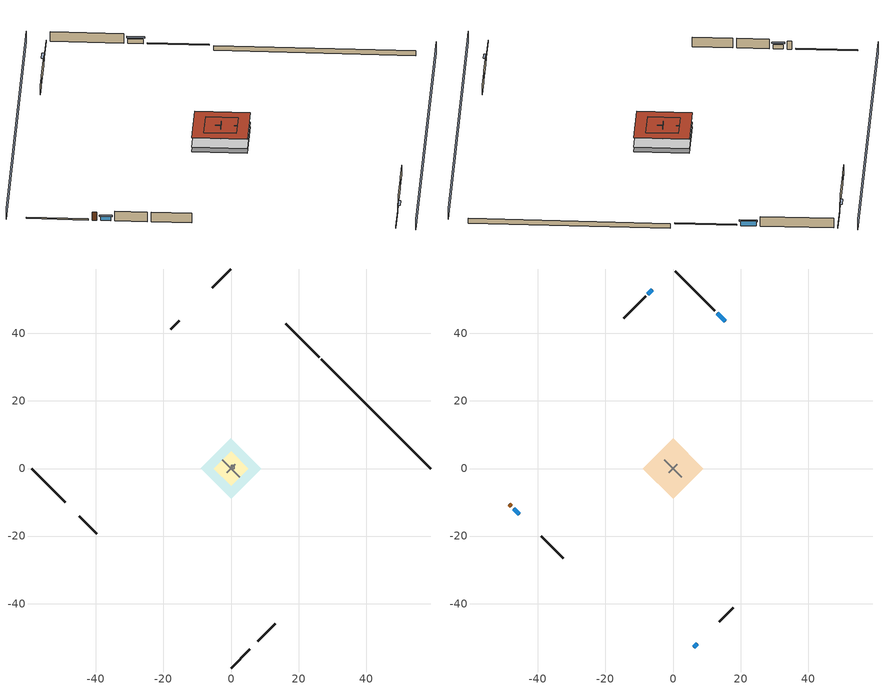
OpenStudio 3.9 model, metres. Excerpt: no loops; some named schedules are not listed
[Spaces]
garage 1
 floor foundation (Slab1 construction): -5.17,0 0,5.17 5.17,0 0,-5.17 z0
 wall outside (Wall1 construction): 7.86,-51.2 13.03,-46.02 z0.3:2.74
 wall outside (Wall2 construction): -44.87,-14.19 -39.7,-19.36 z0.3:2.74
 wall outside (Wall9 construction): -15.29,43.77 -17.88,41.18 z0.3:2.74
 wall to conditioned space 1 (Wall5 construction Reversed): 2.59,-2.59 -2.59,2.59 z0.3:2.74
 wall to conditioned space 1 (Wall6 construction Reversed): 1.29,1.29 -1.29,-1.29 z0.3:2.74
 roof outside (Roof1 construction): 0,5.17 -5.17,0 0,-5.17 5.17,0 z2.74
crawlspace - vented 1
 floor foundation (Slab2 construction): -8.88,0 0,8.88 8.88,0 0,-8.88 z-0.91
 wall outside (RimJoist1 construction): 26.07,32.99 16.14,42.92 z0.3:0.61
 wall outside (RimJoist2 construction): 0,-59.06 5.52,-53.54 z0.3:0.61
 wall outside (RimJoist3 construction): -59.06,0 -49.12,-9.94 z0.3:0.61
 wall outside (RimJoist4 construction): 0,59.06 -5.52,53.54 z0.3:0.61
 wall foundation (FoundationWall1 construction): 59.06,0 26.73,32.33 z-0.91:0.3
central ac and furnace airloop ret air space
 floor adiabatic (AdiabaticConst): 0,0 0,1 1,1 1,0 z0
 wall adiabatic (AdiabaticConst): 0,1 0,0 1,0 1,1 0,1 z0:1
 ceiling adiabatic (AdiabaticConst): 1,0 1,1 0,1 0,0 z1
conditioned space 1
 floor to crawlspace - vented 1 (Floor1 construction): -8.88,0 0,8.88 8.88,0 0,-8.88 z0.3
 wall outside (Wall3 construction): 12.38,46.67 0.66,58.4 z0.3:2.74
 wall outside (Wall4 construction): 13.69,-45.37 17.85,-41.21 z0.3:2.74
 wall outside (Wall7 construction): -39.04,-20.02 -32.56,-26.5 z0.3:2.74
 wall outside (Wall8 construction): -8.12,50.94 -14.63,44.43 z0.3:2.74
 wall outside (AdiabaticWallConstruction): 15.48,43.58 13.04,46.02 z0.3:1.46; 6.17,-52.88 7.21,-51.85 z0.3:1.28; -47.16,-11.9 -45.53,-13.53 z0.3:1.34; -6.17,52.88 -7.46,51.6 z0.3:1.52
 wall outside (AdiabaticWallConstruction 1): -48.47,-10.59 -47.82,-11.24 z0.3:2.34
 window (WindowConstruction): 15.48,43.58 13.04,46.02 z0.3:1.46
 window (WindowConstruction 1): 6.17,-52.88 7.2,-51.85 z0.3:1.28
 window (WindowConstruction 2): -47.16,-11.9 -45.53,-13.53 z0.3:1.34
 window (WindowConstruction 3): -6.17,52.88 -7.46,51.6 z0.3:1.52
 door (Door): -48.47,-10.59 -47.82,-11.24 z0.3:2.34
 roof outside (Roof2 construction): 0,8.88 -8.88,0 0,-8.88 8.88,0 z2.74
shading: -3.23,62.29 -62.29,3.23 / 3.23,-62.29 62.29,-3.23 z0:2.74; 12.83,46.23 15.7,43.36 16.13,43.79 13.26,46.66 z1.77; 7.42,-51.64 5.96,-53.1 6.39,-53.53 7.85,-52.07 z1.58; -45.31,-13.75 -47.38,-11.68 -47.81,-12.11 -45.74,-14.18 z1.65; -7.68,51.38 -5.96,53.1 -6.39,53.53 -8.11,51.81 z1.83
[Site]
Portland Intl Arpt_OR: Latitude {deg}=45.59; Longitude {deg}=-122.6; Time Zone {hr}=-8; Elevation {m}=33; Terrain=Suburbs; Keep Site Location Information=Yes
[Site:GroundTemperature:Shallow]
10.2558, 8.96328, 8.85977, 9.47314, 11.9355, 14.3863, 16.5111, 17.8571, 17.9714, 16.8767, 14.8061, 12.4304
[Site:WaterMainsTemperature]
Calculation Method=Schedule; Temperature Schedule=mains temperature schedule
[Building]
Building 1
[Material] Roughness=Rough
Name | Thickness {m} | Conductivity {W/m-K} | Density {kg/m3} | Specific Heat {J/kg-K} | Thermal Absorptance | Solar Absorptance | Visible Absorptance
asphalt or fiberglass shingles | 0.00635 | 0.162714 | 1121.4 | 1465.45 | 0.9 | 0.85 | 0.85
roof rigid ins | 0.00254769 | 0.029427 | 32.04 | 1214.23 | 0.9 | 0.7 | 0.7
osb sheathing 0.5 in. | 0.0127 | 0.115458 | 512.64 | 1214.23 | 0.9 | 0.6 | 0.6
roof rigid ins 1 | 0.103632 | 0.029427 | 32.04 | 1214.23 | 0.9 | 0.7 | 0.7
osb sheathing 0.75 in. | 0.01905 | 0.115458 | 512.64 | 1214.23 | 0.9 | 0.7 | 0.7
roof stud and cavity | 0.2032 | 0.161866 | 78.34581 | 1123.46 | 0.9 | 0.7 | 0.7
gypsum board | 0.0127 | 0.160291 | 801 | 837.4 | 0.9 | 0.6 | 0.6
wood siding | 0.0254 | 0.102417 | 544.68 | 1172.36 | 0.9 | 0.85 | 0.85
osb sheathing 0.5 in. 1 | 0.0127 | 0.115458 | 512.64 | 1214.23 | 0.9 | 0.7 | 0.7
wall stud and cavity | 0.1397 | 0.727959 | 139.0536 | 1170.24 | 0.9 | 0.6 | 0.6
wall stud and cavity 1 | 0.1397 | 0.550994 | 139.0536 | 1170.24 | 0.9 | 0.7 | 0.7
osb sheathing 0.5 in. 2; osb sheathing 0.5 in. 3 | 0.0127 | 0.115458 | 512.64 | 1214.23
wall stud and cavity 2 | 0.1397 | 0.335416 | 139.0536 | 1170.24 | 0.9 | 0.7 | 0.7
rim joist stud and cavity | 0.0508 | 0.178688 | 50.32683 | 1063.81 | 0.9 | 0.6 | 0.6
floor stud and cavity | 0.1397 | 0.923637 | 92.3553 | 1139.71 | 0.9 | 0.7 | 0.7
floor covering | 0.0127 | 0.0433444 | 54.468 | 1339.84 | 0.9 | 0.6 | 0.6
concrete 4.0 in. | 0.1016 | 1.803125 | 2242.8 | 837.4 | 0.9 | 0.7 | 0.7
concrete 8.0 in. | 0.2032 | 1.803125 | 2242.8 | 837.4 | 0.9 | 0.7 | 0.7
soil 0.5 in. | 0.0127 | 1.3848 | 1842.3 | 418.7 | 0.9 | 0.7 | 0.7
wood siding 1; wood siding 2 | 0.0254 | 0.102417 | 544.68 | 1172.36
wall rigid ins | 0.512978 | 0.029427 | 32.04 | 1214.23 | 0.9 | 0.7 | 0.7
wall stud and cavity 3 | 0.0889 | 0.380278 | 52.3479 | 1209.89 | 0.9 | 0.7 | 0.7
door material | 0.04445 | 0.0612267 | 512.64 | 1214.23 | 0.9 | 0.7 | 0.7
wall stud and cavity 4 | 0.0889 | 0.391764 | 83.0341 | 1211.67 | 0.9 | 0.7 | 0.7
furniture material conditioned space 1; furniture material garage 1 | 0.1524 | 0.115458 | 640.8 | 1214.23 | 0.9 | 0.6 | 0.6
[Construction]
Roof1 construction: asphalt or fiberglass shingles, roof rigid ins, osb sheathing 0.5 in.
Roof2 construction: asphalt or fiberglass shingles, roof rigid ins 1, osb sheathing 0.75 in., roof stud and cavity, gypsum board
Wall1 construction; Wall2 construction: wood siding, osb sheathing 0.5 in. 1, wall stud and cavity
Wall3 construction; Wall4 construction: wood siding, osb sheathing 0.5 in. 1, wall stud and cavity 1, gypsum board
Wall5 construction Reversed: gypsum board, wall stud and cavity 2, osb sheathing 0.5 in. 2
Wall6 construction Reversed: gypsum board, wall stud and cavity 2, osb sheathing 0.5 in. 3
Wall7 construction; Wall8 construction: wood siding, osb sheathing 0.5 in. 3, wall stud and cavity 1, gypsum board
Wall9 construction: wood siding, osb sheathing 0.5 in. 3, wall stud and cavity
RimJoist1 construction; RimJoist2 construction; RimJoist3 construction; RimJoist4 construction: wood siding, rim joist stud and cavity
Floor1 construction: floor stud and cavity, osb sheathing 0.75 in., floor covering
Slab1 construction: concrete 4.0 in.
FoundationWall1 construction: concrete 8.0 in.
Slab2 construction: soil 0.5 in.
WindowConstruction; WindowConstruction 1; WindowConstruction 2; WindowConstruction 3: WindowMaterial
AdiabaticWallConstruction: wood siding 1, wall rigid ins, wall stud and cavity 3, gypsum board
Door: door material
AdiabaticWallConstruction 1: wood siding 2, wall rigid ins, wall stud and cavity 3, gypsum board
PartitionWallConstruction: gypsum board, wall stud and cavity 4, gypsum board
furniture construction conditioned space 1: furniture material conditioned space 1
furniture construction garage 1: furniture material garage 1
AdiabaticConst: Adiabatic
[WindowMaterial:SimpleGlazingSystem]
WindowMaterial: U-Factor {W/m2-K}=2.15764; Solar Heat Gain Coefficient=0.44
[Material:NoMass]
Adiabatic: Roughness=Rough; Thermal Resistance {m2-K/W}=176.1
[ThermalZone] Multiplier=1; Use Ideal Air Loads=No
Name | Volume {m3} | Thermostat
conditioned space | 384.656 | conditioned space temperature setpoint
garage | 130.484
crawlspace - vented | 192.328
central ac and furnace airloop ret air zone | 1
[Sizing:Zone] Zone Cooling Design Supply Air Temperature Input Method=SupplyAirTemperature; Zone Cooling Design Supply Air Temperature {C}=14; Zone Cooling Design Supply Air Temperature Difference {deltaC}=11.11; Zone Heating Design Supply Air Temperature Input Method=SupplyAirTemperature; Zone Heating Design Supply Air Temperature {C}=40; Zone Heating Design Supply Air Temperature Difference {deltaC}=11.11; Zone Cooling Design Supply Air Humidity Ratio {kg-H2O/kg-air}=0.0085; Zone Heating Design Supply Air Humidity Ratio {kg-H2O/kg-air}=0.008; Cooling Design Air Flow Method=DesignDay; Heating Design Air Flow Method=DesignDay; Account for Dedicated Outdoor Air System=No; Dedicated Outdoor Air System Control Strategy=NeutralSupplyAir; Dedicated Outdoor Air Low Setpoint Temperature for Design {C}=autosize; Dedicated Outdoor Air High Setpoint Temperature for Design {C}=autosize; Zone Load Sizing Method=Sensible Load Only No Latent Load; Zone Latent Cooling Design Supply Air Humidity Ratio Input Method=HumidityRatioDifference; Zone Cooling Design Supply Air Humidity Ratio Difference {kgWater/kgDryAir}=0.005; Zone Latent Heating Design Supply Air Humidity Ratio Input Method=HumidityRatioDifference; Zone Humidification Design Supply Air Humidity Ratio Difference {kgWater/kgDryAir}=0.005; Sizing Option=Coincident
garage; crawlspace - vented; central ac and furnace airloop ret air zone
[Space]
Name | Thermal Zone | Volume {m3}
conditioned space 1 | conditioned space | 384.656
garage 1 | garage | 130.484
crawlspace - vented 1 | crawlspace - vented | 192.328
central ac and furnace airloop ret air space | central ac and furnace airloop ret air zone
[ThermostatSetpoint:DualSetpoint]
conditioned space temperature setpoint: Heating Setpoint Temperature Schedule=heating setpoint; Cooling Setpoint Temperature Schedule=cooling setpoint; Temperature Difference Between Cutout And Setpoint {deltaC}=0
[Foundation:Kiva] Wall Depth Below Slab {m}=0.2032
Name | Initial Indoor Air Temperature {C} | Wall Height Above Grade {m}
Foundation Kiva 1 | 13.4258 | 0.1016
Foundation Kiva 2 | 8.52769 | 0.3048
[Foundation:Kiva:Settings]
Soil Conductivity {W/m-K}=1.3848; Soil Density {kg/m3}=1842.3; Soil Specific Heat {J/kg-K}=418.7; Ground Solar Absorptivity=0.9; Ground Thermal Absorptivity=0.9; Ground Surface Roughness {m}=0.03; Far-Field Width {m}=40; Deep-Ground Boundary Condition=ZeroFlux; Deep-Ground Depth {m}=40; Minimum Cell Dimension {m}=0.2; Maximum Cell Growth Coefficient=3; Simulation Timestep=Timestep
[SurfaceProperty:ExposedFoundationPerimeter] Exposed Perimeter Calculation Method=TotalExposedPerimeter
Name | Total Exposed Perimeter {m}
Slab1 | 18.288
Slab2 | 45.72
[SurfaceProperty:IncidentSolarMultiplier] Incident Solar Multiplier=1; Incident Solar Multiplier Schedule=trans schedule winter=0.85 summer=0.7
Window1; Window2; Window3; Window4
[InternalMass:Definition] Design Level Calculation Method=SurfaceArea
Name | Construction | Surface Area {m2}
partition wall mass | PartitionWallConstruction | 157.749
furniture mass conditioned space 1 | furniture construction conditioned space 1 | 63.09974
furniture mass garage 1 | furniture construction garage 1 | 5.35122
[InternalMass] Multiplier=1
Name | Internal Mass Definition | Space or SpaceType
partition wall mass | partition wall mass | conditioned space 1
furniture mass conditioned space 1 | furniture mass conditioned space 1 | conditioned space 1
furniture mass garage 1 | furniture mass garage 1 | garage 1
[Fan:SystemModel]
central ac and furnace supply fan: Availability Schedule=Always On Discrete; Design Maximum Air Flow Rate {m3/s}=0.526693; Speed Control Method=Discrete; Electric Power Minimum Flow Rate Fraction=0.2; Design Pressure Rise {Pa}=500; Motor Efficiency=1; Motor In Air Stream Fraction=1; Design Electric Power Consumption {W}=autosize; Design Power Sizing Method=PowerPerFlow; Electric Power Per Unit Flow Rate {W/(m3/s)}=794.58; Electric Power Per Unit Flow Rate Per Unit Pressure {W-s/m3-Pa}=1.66667; Fan Total Efficiency=0.7; Motor Loss Radiative Fraction=0; Speed Flow Fraction 1=0.931; Speed Electric Power Fraction 1=0.80696; Speed Flow Fraction 2=1; Speed Electric Power Fraction 2=1
[EnergyManagementSystem:Sensor]
Name | Output Variable or Output Meter Index Key | Output Variable or Output Meter
central_ac_and_furnace_supply_fan_s; central_ac_and_furnace_supply_fan_s_1 | central ac and furnace supply fan | Fan Electricity Energy
water_heater_amb_temp | garage | Zone Mean Air Temperature
water_heater_amb_rh | garage | Zone Air Relative Humidity
water_heater_T_set | water heater setpoint | Schedule Value
out_pb_s |  | Site Outdoor Air Barometric Pressure
out_wt_s |  | Site Outdoor Air Humidity Ratio
site_vw_s |  | Site Wind Speed
cool_season | cooling season schedule | Schedule Value
central_ac_and_furnace_airloop_Fan_RTF_s | central ac and furnace supply fan | Fan Runtime Fraction Speed 1
central_ac_and_furnace_airloop_Fan_RTF_s_1 | central ac and furnace supply fan | Fan Runtime Fraction Speed 2
central_ac_and_furnace_airloop_AH_MFR_s | Node 6 | System Node Mass Flow Rate
central_ac_and_furnace_airloop_AH_VFR_s | Node 6 | System Node Current Density Volume Flow Rate
central_ac_and_furnace_airloop_AH_Tout_s | Node 6 | System Node Temperature
central_ac_and_furnace_airloop_AH_Wout_s | Node 6 | System Node Humidity Ratio
central_ac_and_furnace_airloop_RA_T_s | Node 9 | System Node Temperature
central_ac_and_furnace_airloop_Ra_W_s | Node 9 | System Node Humidity Ratio
central_ac_and_furnace_airloop_0_DZ_T_s | crawlspace - vented | Zone Air Temperature
central_ac_and_furnace_airloop_0_DZ_W_s | crawlspace - vented | Zone Mean Air Humidity Ratio
natural_vent_s | natural vent schedule | Schedule Value
htg_sp_s | heating setpoint | Schedule Value
clg_sp_s | cooling setpoint | Schedule Value
mech_vent_range_fan_0_sch_s | mech vent range fan 0 schedule | Schedule Value
mech_vent_bath_fan_0_sch_s | mech vent bath fan 0 schedule | Schedule Value
clothes_dryer_exhaust_0_sch_s | clothes_dryer | Schedule Value
htg_load_cond |  | Heating:EnergyTransfer:Zone:CONDITIONED SPACE
clg_load_cond |  | Cooling:EnergyTransfer:Zone:CONDITIONED SPACE
htg_load_duct |  | Heating:EnergyTransfer:Zone:CENTRAL AC AND FURNACE AIRLOOP RET AIR ZONE
clg_load_duct |  | Cooling:EnergyTransfer:Zone:CENTRAL AC AND FURNACE AIRLOOP RET AIR ZONE
s_conv | Floor1 | Surface Inside Face Convection Heat Gain Energy
s_ig | Floor1 | Surface Inside Face Internal Gains Radiation Heat Gain Energy
s_sol | Floor1 | Surface Inside Face Solar Radiation Heat Gain Energy
s_lgt | Floor1 | Surface Inside Face Lights Radiation Heat Gain Energy
s_surf | Floor1 | Surface Inside Face Net Surface Thermal Radiation Heat Gain Energy
s_conv_1 | Roof2 | Surface Inside Face Convection Heat Gain Energy
s_ig_1 | Roof2 | Surface Inside Face Internal Gains Radiation Heat Gain Energy
s_sol_1 | Roof2 | Surface Inside Face Solar Radiation Heat Gain Energy
s_lgt_1 | Roof2 | Surface Inside Face Lights Radiation Heat Gain Energy
s_surf_1 | Roof2 | Surface Inside Face Net Surface Thermal Radiation Heat Gain Energy
ss_sol | Door1 | Surface Inside Face Solar Radiation Heat Gain Energy
ss_lgt | Door1 | Surface Inside Face Lights Radiation Heat Gain Energy
ss_conv | Door1 | Surface Inside Face Convection Heat Gain Energy
ss_ig | Door1 | Surface Inside Face Internal Gains Radiation Heat Gain Energy
ss_surf | Door1 | Surface Inside Face Net Surface Thermal Radiation Heat Gain Energy
ss_conv_1 | Window1 | Surface Inside Face Convection Heat Gain Energy
ss_ig_1 | Window1 | Surface Inside Face Internal Gains Radiation Heat Gain Energy
ss_surf_1 | Window1 | Surface Inside Face Net Surface Thermal Radiation Heat Gain Energy
ss_trans_in | Window1 | Surface Window Transmitted Solar Radiation Rate
ss_back_out | Window1 | Surface Window Shortwave from Zone Back Out Window Heat Transfer Rate
ss_trans_out | Window1 | Surface Inside Face Initial Transmitted Diffuse Transmitted Out Window Solar Radiation Rate
ss_conv_2 | Window2 | Surface Inside Face Convection Heat Gain Energy
ss_ig_2 | Window2 | Surface Inside Face Internal Gains Radiation Heat Gain Energy
ss_surf_2 | Window2 | Surface Inside Face Net Surface Thermal Radiation Heat Gain Energy
ss_trans_in_1 | Window2 | Surface Window Transmitted Solar Radiation Rate
ss_back_out_1 | Window2 | Surface Window Shortwave from Zone Back Out Window Heat Transfer Rate
ss_trans_out_1 | Window2 | Surface Inside Face Initial Transmitted Diffuse Transmitted Out Window Solar Radiation Rate
ss_conv_3 | Window3 | Surface Inside Face Convection Heat Gain Energy
ss_ig_3 | Window3 | Surface Inside Face Internal Gains Radiation Heat Gain Energy
ss_surf_3 | Window3 | Surface Inside Face Net Surface Thermal Radiation Heat Gain Energy
ss_trans_in_2 | Window3 | Surface Window Transmitted Solar Radiation Rate
ss_back_out_2 | Window3 | Surface Window Shortwave from Zone Back Out Window Heat Transfer Rate
ss_trans_out_2 | Window3 | Surface Inside Face Initial Transmitted Diffuse Transmitted Out Window Solar Radiation Rate
ss_conv_4 | Window4 | Surface Inside Face Convection Heat Gain Energy
ss_ig_4 | Window4 | Surface Inside Face Internal Gains Radiation Heat Gain Energy
ss_surf_4 | Window4 | Surface Inside Face Net Surface Thermal Radiation Heat Gain Energy
ss_trans_in_3 | Window4 | Surface Window Transmitted Solar Radiation Rate
ss_back_out_3 | Window4 | Surface Window Shortwave from Zone Back Out Window Heat Transfer Rate
ss_trans_out_3 | Window4 | Surface Inside Face Initial Transmitted Diffuse Transmitted Out Window Solar Radiation Rate
s_conv_2 | Wall3 | Surface Inside Face Convection Heat Gain Energy
s_ig_2 | Wall3 | Surface Inside Face Internal Gains Radiation Heat Gain Energy
s_sol_2 | Wall3 | Surface Inside Face Solar Radiation Heat Gain Energy
s_lgt_2 | Wall3 | Surface Inside Face Lights Radiation Heat Gain Energy
s_surf_2 | Wall3 | Surface Inside Face Net Surface Thermal Radiation Heat Gain Energy
s_conv_3 | Wall4 | Surface Inside Face Convection Heat Gain Energy
s_ig_3 | Wall4 | Surface Inside Face Internal Gains Radiation Heat Gain Energy
s_sol_3 | Wall4 | Surface Inside Face Solar Radiation Heat Gain Energy
s_lgt_3 | Wall4 | Surface Inside Face Lights Radiation Heat Gain Energy
s_surf_3 | Wall4 | Surface Inside Face Net Surface Thermal Radiation Heat Gain Energy
s_conv_4 | Wall5 | Surface Inside Face Convection Heat Gain Energy
s_ig_4 | Wall5 | Surface Inside Face Internal Gains Radiation Heat Gain Energy
s_sol_4 | Wall5 | Surface Inside Face Solar Radiation Heat Gain Energy
[OtherEquipment:Definition] Design Level Calculation Method=EquipmentLevel
Name | Design Level {W} | Fraction Latent | Fraction Radiant | Fraction Lost
water heater sens; central ac and furnace airloop_0 SupSensLkToCond; central ac and furnace airloop_0 SupCondToLv; central ac and furnace airloop_0 RetCondToRP; central ac and furnace airloop_0 RetSensLkToRP; central ac and furnace airloop_0 SupCondToDZ; central ac and furnace airloop_0 RetCondToDZ; central ac and furnace airloop_0 SupSensLkToDZ; mech vent house fan sensible load | 0 | 0 | 0 | 0
water heater lat; central ac and furnace airloop_0 SupLatLkToCond; central ac and furnace airloop_0 RetLatLkToRP; central ac and furnace airloop_0 SupLatLkToDZ; mech vent house fan latent load | 0 | 1 | 0 | 0
water heater energy adjustment1 | 0.01 | 0 | 0 | 1
clothes dryer 2 | 0 | 0.015 | 0.081 | 0.85
cooking range 2 | 2745.82 | 0.16 | 0.384 | 0.2
general water use sensible | -25.2881 | 0 | 0.6 | 0
general water use latent | 25.6591 | 1 | 0 | 0
[OtherEquipment]
Name | Other Equipment Definition | Space or SpaceType | Schedule | Fuel Type
water heater sens | water heater sens | garage 1 | Always On Discrete
water heater lat | water heater lat | garage 1 | Always On Discrete
water heater energy adjustment1 | water heater energy adjustment1 | garage 1 | Always On Discrete | Electricity
clothes dryer 1 | clothes dryer 2 | conditioned space 1 | clothes_dryer | Electricity
cooking range 1 | cooking range 2 | conditioned space 1 | cooking_range | NaturalGas
general water use sensible | general water use sensible | conditioned space 1 | general water use schedule
general water use latent | general water use latent | conditioned space 1 | general water use schedule
central ac and furnace airloop_0 SupSensLkToCond | central ac and furnace airloop_0 SupSensLkToCond | conditioned space 1 | Always On Discrete
central ac and furnace airloop_0 SupLatLkToCond | central ac and furnace airloop_0 SupLatLkToCond | conditioned space 1 | Always On Discrete
central ac and furnace airloop_0 SupCondToLv | central ac and furnace airloop_0 SupCondToLv | conditioned space 1 | Always On Discrete
central ac and furnace airloop_0 RetCondToRP | central ac and furnace airloop_0 RetCondToRP | central ac and furnace airloop ret air space | Always On Discrete
central ac and furnace airloop_0 RetSensLkToRP | central ac and furnace airloop_0 RetSensLkToRP | central ac and furnace airloop ret air space | Always On Discrete
central ac and furnace airloop_0 RetLatLkToRP | central ac and furnace airloop_0 RetLatLkToRP | central ac and furnace airloop ret air space | Always On Discrete
central ac and furnace airloop_0 SupCondToDZ | central ac and furnace airloop_0 SupCondToDZ | crawlspace - vented 1 | Always On Discrete
central ac and furnace airloop_0 RetCondToDZ | central ac and furnace airloop_0 RetCondToDZ | crawlspace - vented 1 | Always On Discrete
central ac and furnace airloop_0 SupSensLkToDZ | central ac and furnace airloop_0 SupSensLkToDZ | crawlspace - vented 1 | Always On Discrete
central ac and furnace airloop_0 SupLatLkToDZ | central ac and furnace airloop_0 SupLatLkToDZ | crawlspace - vented 1 | Always On Discrete
mech vent house fan sensible load | mech vent house fan sensible load | conditioned space 1 | Always On Discrete
mech vent house fan latent load | mech vent house fan latent load | conditioned space 1 | Always On Discrete
[ElectricEquipment:Definition] Design Level Calculation Method=EquipmentLevel
Name | Design Level {W} | Fraction Latent | Fraction Radiant | Fraction Lost
clothes washer | 365.756 | 0.03 | 0.162 | 0.7
clothes dryer | 3883.02 | 0.015 | 0.081 | 0.85
dishwasher | 654.471 | 0.3 | 0.18 | 0.4
fridge | 51.9007 | 0 | 0.6 | 0
cooking range | 93.6912 | 0.16 | 0.384 | 0.2
misc tv | 622.849 | 0 | 0.6 | 0
misc plug loads | 544.841 | 0.021 | 0.558 | 0.049
whole house fan; mech vent house fan | 0 | 0 | 0 | 1
mech vent house fan cfis | 0 | 0 | 0 | 0
mech vent range fan 0; mech vent bath fan 0 | 30 | 0 | 0 | 1
[ElectricEquipment] Space or SpaceType=conditioned space 1
Name | Electric Equipment Definition | Schedule
clothes washer | clothes washer | clothes_washer
clothes dryer | clothes dryer | clothes_dryer
dishwasher | dishwasher | dishwasher
fridge | fridge | fridge schedule
cooking range | cooking range | cooking_range
misc tv | misc tv | plug_loads_tv
misc plug loads | misc plug loads | plug_loads_other
whole house fan | whole house fan | Always On Discrete
mech vent house fan | mech vent house fan | mech vent house fan schedule
mech vent house fan cfis | mech vent house fan cfis | mech vent house fan cfis schedule
mech vent range fan 0 | mech vent range fan 0 | mech vent range fan 0 schedule
mech vent bath fan 0 | mech vent bath fan 0 | mech vent bath fan 0 schedule
[WaterUse:Equipment:Definition]
Name | Peak Flow Rate {m3/s}
clothes washer | 2.52135e-06
dishwasher | 1.03239e-05
[Lights:Definition] Design Level Calculation Method=LightingLevel; Fraction Radiant=0.6; Fraction Visible=0.2; Return Air Fraction=0
Name | Lighting Level {W}
interior lighting | 268.613
garage lighting | 10.7888
[Lights] Fraction Replaceable=1
Name | Lights Definition | Space or SpaceType | Schedule
interior lighting | interior lighting | conditioned space 1 | lighting_interior
garage lighting | garage lighting | garage 1 | lighting_garage
[Exterior:Lights:Definition]
exterior lighting: Design Level {W}=10.6381
[Exterior:Lights]
exterior lighting: Exterior Lights Definition=exterior lighting; Schedule=exterior lighting schedule
[People:Definition]
occupants: Number of People Calculation Method=People; Number of People {people}=1; Fraction Radiant=0.314171; Sensible Heat Fraction=0.56303; Carbon Dioxide Generation Rate {m3/s-W}=0; Enable ASHRAE 55 Comfort Warnings=No; Mean Radiant Temperature Calculation Type=EnclosureAveraged
[People]
occupants: People Definition=occupants; Space or SpaceType=conditioned space 1; Number of People Schedule=occupants; Activity Level Schedule=occupants activity schedule; Multiplier=1
[ZoneMixing] Schedule=Always On Continuous; Design Flow Rate Calculation Method=Flow/Zone; Design Flow Rate {m3/s}=0
Name | Zone or Space | Source Zone or Space
central ac and furnace airloop_0 ZoneMixDZToCond mix | conditioned space | crawlspace - vented
central ac and furnace airloop_0 ZoneMixCondToDZ mix | crawlspace - vented | conditioned space
[SpaceInfiltration:DesignFlowRate] Schedule=Always On Discrete
Name | Space or SpaceType | Design Flow Rate Calculation Method | Design Flow Rate {m3/s} | Air Changes per Hour {1/hr} | Constant Term Coefficient | Temperature Term Coefficient | Velocity Term Coefficient | Velocity Squared Term Coefficient
natural vent flow; whole house fan flow; infil flow | conditioned space 1 | Flow/Space | 0
infil crawlspace - vented 1 | crawlspace - vented 1 | AirChanges/Hour |  | 2.6013 | 1 | 0 | 0 | 0
crawlspace_vented 1 duct leakage imbalance infil flow | crawlspace - vented 1 | Flow/Space | 0
[SpaceInfiltration:EffectiveLeakageArea]
infil garage 1: Space or SpaceType=garage 1; Schedule=Always On Discrete; Effective Air Leakage Area {cm2}=407.755; Stack Coefficient=0.000129147; Wind Coefficient=4.64657e-05
